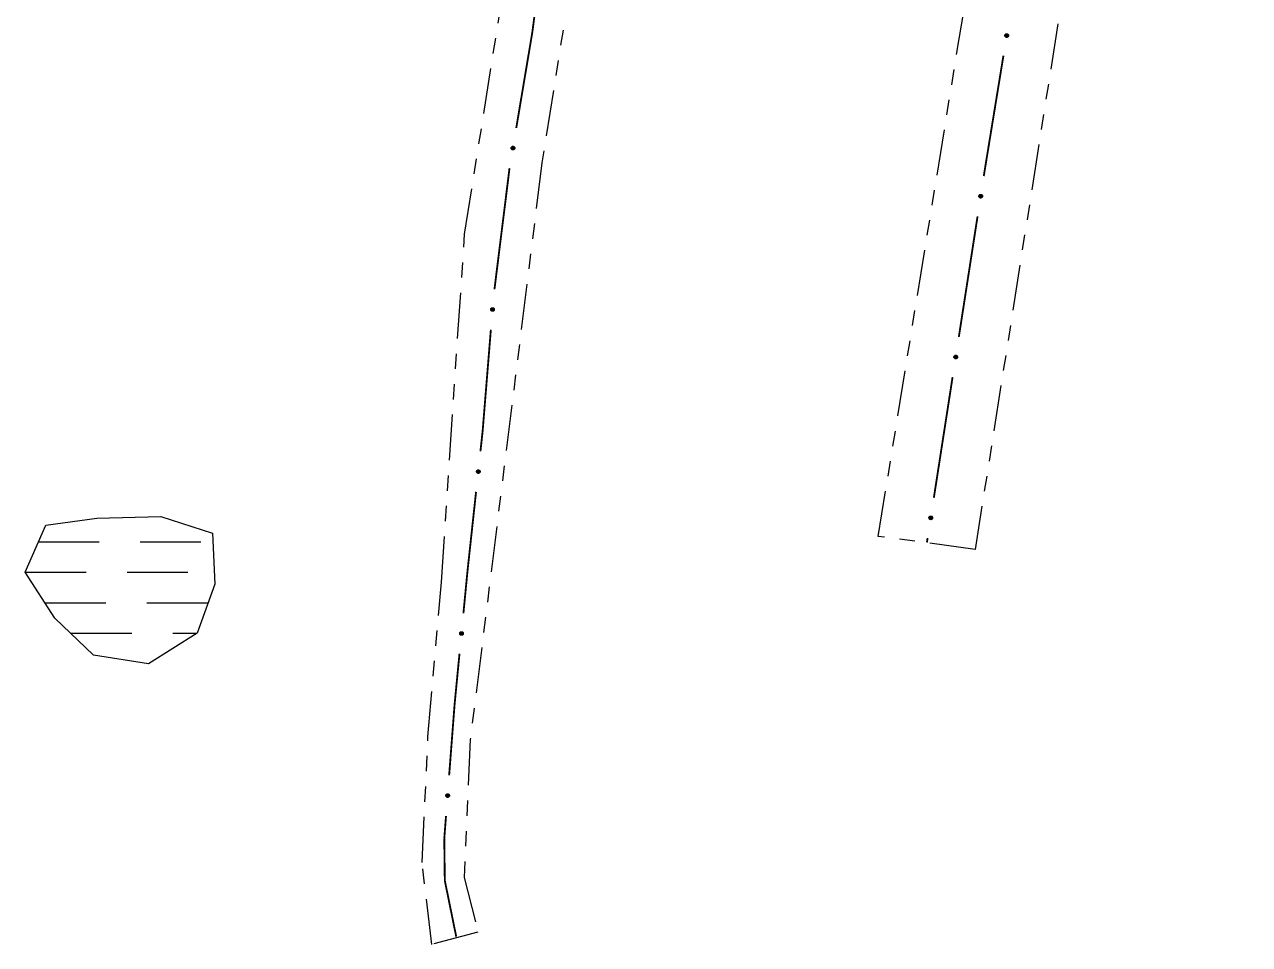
# Model space of a CAD drawing. Extents: x 211453 to 215163, y 4877397 to 4881305.
# Drawn here: x 211664 to 211784.5, y 4878353.7 to 4878444.1 of the extents above; entities that cross this region are included whole.
import ezdxf

# ---------------------------------------------------------------- set-up
doc = ezdxf.new("R2010")
doc.units = 0
doc.header["$LTSCALE"] = 1.5
doc.header["$MEASUREMENT"] = 0
doc.linetypes.add('TRACO_00', pattern=[10, -10])
doc.linetypes.add('TRACO_25', pattern=[8, 3, -1, 1, -1, 1, -1])
for name, color, linetype in [('HD-AREA-SUJ-INUND', 160, 'CONTINUOUS'), ('SV-EIXO-RUA-N-PAV', 6, 'CONTINUOUS'), ('SV-RUA-NAO-PAV', 7, 'CONTINUOUS')]:
    doc.layers.add(name, color=color, linetype=linetype)

# ---------------------------------------------------------------- blocks, each defined once
blk = doc.blocks.new('*X4')
at = {"layer": 'HD-AREA-SUJ-INUND', "const_width": 0.13}
for points in [[(211665.383548, 4878393.228204), (211671.383548, 4878393.228854)], [(211675.383548, 4878393.229288), (211681.383548, 4878393.229938)], [(211664.093347, 4878390.228158), (211670.093347, 4878390.228783)], [(211674.093347, 4878390.2292), (211680.093347, 4878390.229825)], [(211666.04796, 4878387.228144), (211672.04796, 4878387.228817)], [(211676.04796, 4878387.229266), (211682.04796, 4878387.229939)], [(211668.588695, 4878384.228137), (211674.588695, 4878384.228902)], [(211678.588695, 4878384.229413), (211680.588695, 4878384.229668)], [(211680.588695, 4878384.229668), (211680.944314, 4878384.22826)]]:
    blk.add_lwpolyline(points, dxfattribs=at)

msp = doc.modelspace()

# ---------------------------------------------------------------- linework, layer by layer
at = {"layer": 'HD-AREA-SUJ-INUND', "linetype": 'TRACO_00'}
msp.add_polyline3d([(211681.009504, 4878384.269795, 10.970572), (211676.235571, 4878381.22818, 10.970572), (211670.819076, 4878382.083229, 10.970572), (211667.019138, 4878385.737544, 10.970572), (211664.077864, 4878390.251923, 10.970572), (211666.112656, 4878394.890191, 10.970572), (211671.128254, 4878395.573707, 10.970572), (211677.423287, 4878395.718636, 10.970572), (211682.50064, 4878394.103865, 10.970572), (211682.744387, 4878389.087693, 10.970572)], close=True, dxfattribs=at)
at = {"layer": 'SV-EIXO-RUA-N-PAV', "const_width": 0.18}
for points in [[(211714.275765, 4878445.768161), (211714.021046, 4878443.784447)], [(211713.969141, 4878443.380212), (211712.380443, 4878433.920241)], [(211714.021046, 4878443.784447), (211713.969141, 4878443.380212)], [(211760.283213, 4878441.031368), (211758.508301, 4878430.175508)], [(211711.720108, 4878429.975169), (211710.237577, 4878418.0671)], [(211758.467142, 4878429.923771), (211758.352798, 4878429.187679)], [(211758.508301, 4878430.175508), (211758.467142, 4878429.923771)], [(211757.738802, 4878425.235083), (211755.896816, 4878413.377297)], [(211709.882741, 4878414.083427), (211709.155398, 4878405.112866)], [(211755.282821, 4878409.424702), (211753.440835, 4878397.566916)], [(211709.155398, 4878405.112866), (211709.07589, 4878404.132261)], [(211709.07589, 4878404.132261), (211708.858987, 4878402.127785)], [(211708.428664, 4878398.151), (211707.675597, 4878391.191626)], [(211752.826839, 4878393.614321), (211752.758349, 4878393.173417)], [(211707.59772, 4878390.471935), (211707.1853, 4878386.215762)], [(211707.675597, 4878391.191626), (211707.59772, 4878390.471935)], [(211706.79951, 4878382.23441), (211706.41372, 4878378.253057)], [(211706.41372, 4878378.253057), (211706.323436, 4878377.321323)], [(211706.323436, 4878377.321323), (211705.781659, 4878370.278228)], [(211705.474873, 4878366.29001), (211705.32148, 4878364.295901)], [(211705.32148, 4878364.295901), (211705.304009, 4878364.068768)], [(211705.304009, 4878364.068768), (211705.350575, 4878360.29686)], [(211705.350575, 4878360.29686), (211705.35498, 4878359.940088)], [(211705.35498, 4878359.940088), (211706.480518, 4878354.41027)]]:
    msp.add_lwpolyline(points, dxfattribs=at)
at = {"layer": 'SV-EIXO-RUA-N-PAV'}
for points in [[(211760.737746, 4878443.129196), (211760.766856, 4878443.089894), (211760.783838, 4878443.050163), (211760.788464, 4878443.012949), (211760.783977, 4878442.978998), (211760.775474, 4878442.944782), (211760.759291, 4878442.912176), (211760.733313, 4878442.879965), (211760.694093, 4878442.850487), (211760.652249, 4878442.835766), (211760.616008, 4878442.829279), (211760.580336, 4878442.831919), (211760.547235, 4878442.840736), (211760.513922, 4878442.858666), (211760.481537, 4878442.885311), (211760.45285, 4878442.925466), (211760.436469, 4878442.964531), (211760.432939, 4878443.000644), (211760.435821, 4878443.036488), (211760.44492, 4878443.071317), (211760.46099, 4878443.103232), (211760.487876, 4878443.13579), (211760.527884, 4878443.163579), (211760.56666, 4878443.180362), (211760.602714, 4878443.184397), (211760.637939, 4878443.180766), (211760.672362, 4878443.172655), (211760.705815, 4878443.157752), (211760.737746, 4878443.129196)], [(211712.181561, 4878432.071326), (211712.2105, 4878432.031899), (211712.22731, 4878431.992095), (211712.231775, 4878431.954861), (211712.227142, 4878431.92093), (211712.218491, 4878431.886751), (211712.202167, 4878431.854215), (211712.176051, 4878431.822117), (211712.136703, 4878431.792809), (211712.094796, 4878431.778269), (211712.058527, 4878431.771938), (211712.022867, 4878431.774733), (211711.989805, 4878431.783692), (211711.956569, 4878431.801766), (211711.924299, 4878431.828551), (211711.895787, 4878431.868829), (211711.879574, 4878431.907965), (211711.876201, 4878431.944092), (211711.879238, 4878431.979924), (211711.888487, 4878432.014713), (211711.904695, 4878432.046558), (211711.931721, 4878432.079), (211711.971849, 4878432.106616), (211712.010697, 4878432.123231), (211712.046768, 4878432.127111), (211712.081978, 4878432.123327), (211712.116365, 4878432.115068), (211712.149754, 4878432.10002), (211712.181561, 4878432.071326)], [(211758.176631, 4878427.336462), (211758.206052, 4878427.297392), (211758.22335, 4878427.257798), (211758.228271, 4878427.220622), (211758.224055, 4878427.186636), (211758.215825, 4878427.152353), (211758.199901, 4878427.11962), (211758.174181, 4878427.087204), (211758.135196, 4878427.057415), (211758.093471, 4878427.042361), (211758.057282, 4878427.035586), (211758.021591, 4878427.037942), (211757.988421, 4878427.046495), (211757.954966, 4878427.06416), (211757.92237, 4878427.090546), (211757.893364, 4878427.130471), (211757.876673, 4878427.169405), (211757.872856, 4878427.205488), (211757.875453, 4878427.241355), (211757.884274, 4878427.276254), (211757.90009, 4878427.308296), (211757.926716, 4878427.341068), (211757.966502, 4878427.369174), (211758.005143, 4878427.386265), (211758.041163, 4878427.390587), (211758.076417, 4878427.387236), (211758.110903, 4878427.3794), (211758.144474, 4878427.364763), (211758.176631, 4878427.336462)], [(211710.165705, 4878416.2112), (211710.197905, 4878416.174387), (211710.218052, 4878416.136164), (211710.22568, 4878416.099447), (211710.22396, 4878416.065245), (211710.218259, 4878416.030451), (211710.204773, 4878415.996641), (211710.181492, 4878415.96243), (211710.144791, 4878415.92987), (211710.104278, 4878415.911805), (211710.068682, 4878415.902401), (211710.032914, 4878415.902141), (211709.999207, 4878415.908245), (211709.964549, 4878415.923415), (211709.930111, 4878415.947347), (211709.898263, 4878415.985044), (211709.878769, 4878416.022652), (211709.872323, 4878416.05836), (211709.872289, 4878416.09432), (211709.878535, 4878416.129771), (211709.891965, 4878416.162884), (211709.916123, 4878416.197515), (211709.953746, 4878416.228456), (211709.991034, 4878416.248327), (211710.026642, 4878416.255273), (211710.062046, 4878416.254509), (211710.097012, 4878416.249216), (211710.131564, 4878416.237074), (211710.165705, 4878416.2112)], [(211755.720649, 4878411.52608), (211755.750071, 4878411.487011), (211755.767368, 4878411.447417), (211755.77229, 4878411.410241), (211755.768073, 4878411.376255), (211755.759843, 4878411.341972), (211755.74392, 4878411.309238), (211755.718199, 4878411.276822), (211755.679215, 4878411.247033), (211755.637489, 4878411.23198), (211755.601301, 4878411.225204), (211755.565609, 4878411.227561), (211755.532439, 4878411.236114), (211755.498984, 4878411.253779), (211755.466388, 4878411.280165), (211755.437383, 4878411.32009), (211755.420691, 4878411.359024), (211755.416875, 4878411.395107), (211755.419471, 4878411.430974), (211755.428293, 4878411.465873), (211755.444108, 4878411.497915), (211755.470734, 4878411.530687), (211755.51052, 4878411.558793), (211755.549162, 4878411.575884), (211755.585182, 4878411.580206), (211755.620435, 4878411.576855), (211755.654921, 4878411.569018), (211755.688492, 4878411.554382), (211755.720649, 4878411.52608)], [(211708.768725, 4878400.270397), (211708.799924, 4878400.232732), (211708.819036, 4878400.193981), (211708.825673, 4878400.157072), (211708.823035, 4878400.122928), (211708.816401, 4878400.088301), (211708.802011, 4878400.054865), (211708.777818, 4878400.021293), (211708.740255, 4878399.989731), (211708.699272, 4878399.972761), (211708.663435, 4878399.964317), (211708.627673, 4878399.965019), (211708.594142, 4878399.972027), (211708.559905, 4878399.988123), (211708.526123, 4878400.012972), (211708.4953, 4878400.051512), (211708.476823, 4878400.089631), (211708.47134, 4878400.125499), (211708.472273, 4878400.161447), (211708.479469, 4878400.196717), (211708.493785, 4878400.229457), (211708.518865, 4878400.263426), (211708.557306, 4878400.293344), (211708.595115, 4878400.312206), (211708.630896, 4878400.318192), (211708.666267, 4878400.316477), (211708.701079, 4878400.310245), (211708.735292, 4878400.297179), (211708.768725, 4878400.270397)], [(211753.264668, 4878395.715699), (211753.294089, 4878395.67663), (211753.311386, 4878395.637036), (211753.316308, 4878395.599859), (211753.312092, 4878395.565874), (211753.303862, 4878395.531591), (211753.287938, 4878395.498857), (211753.262218, 4878395.466441), (211753.223233, 4878395.436652), (211753.181508, 4878395.421599), (211753.145319, 4878395.414823), (211753.109628, 4878395.41718), (211753.076458, 4878395.425733), (211753.043003, 4878395.443397), (211753.010406, 4878395.469783), (211752.981401, 4878395.509709), (211752.96471, 4878395.548642), (211752.960893, 4878395.584726), (211752.963489, 4878395.620592), (211752.972311, 4878395.655492), (211752.988127, 4878395.687534), (211753.014753, 4878395.720305), (211753.054539, 4878395.748411), (211753.09318, 4878395.765502), (211753.1292, 4878395.769825), (211753.164454, 4878395.766473), (211753.19894, 4878395.758637), (211753.232511, 4878395.744001), (211753.264668, 4878395.715699)], [(211707.11583, 4878384.357479), (211707.147449, 4878384.320166), (211707.166993, 4878384.281631), (211707.174044, 4878384.2448), (211707.171788, 4878384.210628), (211707.165542, 4878384.175928), (211707.151526, 4878384.142334), (211707.127711, 4878384.108493), (211707.090504, 4878384.076512), (211707.049713, 4878384.059085), (211707.013973, 4878384.050241), (211706.978205, 4878384.050542), (211706.944598, 4878384.057174), (211706.910183, 4878384.072887), (211706.876124, 4878384.097356), (211706.844872, 4878384.135548), (211706.82597, 4878384.173458), (211706.820086, 4878384.209262), (211706.820617, 4878384.245219), (211706.827418, 4878384.280567), (211706.841366, 4878384.313466), (211706.866064, 4878384.347713), (211706.904168, 4878384.37806), (211706.941764, 4878384.397344), (211706.977476, 4878384.403729), (211707.012864, 4878384.40241), (211707.047743, 4878384.396568), (211707.0821, 4878384.383886), (211707.11583, 4878384.357479)], [(211705.749043, 4878368.418934), (211705.781395, 4878368.382254), (211705.801699, 4878368.344115), (211705.809479, 4878368.30743), (211705.8079, 4878368.27322), (211705.802344, 4878368.238404), (211705.788997, 4878368.204538), (211705.765857, 4878368.170231), (211705.729291, 4878368.13752), (211705.688853, 4878368.119287), (211705.653296, 4878368.109736), (211705.61753, 4878368.109328), (211705.583798, 4878368.115293), (211705.549078, 4878368.13032), (211705.514541, 4878368.154109), (211705.482538, 4878368.191674), (211705.462888, 4878368.229202), (211705.456295, 4878368.264883), (211705.456113, 4878368.300842), (211705.462211, 4878368.336319), (211705.475504, 4878368.369487), (211705.499519, 4878368.404218), (211705.537014, 4878368.435314), (211705.57422, 4878368.455339), (211705.609799, 4878368.462431), (211705.645205, 4878368.461814), (211705.680194, 4878368.456665), (211705.714795, 4878368.444666), (211705.749043, 4878368.418934)]]:
    msp.add_lwpolyline(points, close=True, dxfattribs=at)
for points in [[(211760.475893, 4878443.113692), (211760.467987, 4878442.913119)], [(211760.487876, 4878443.13579), (211760.481537, 4878442.885311)], [(211760.50877, 4878443.145648), (211760.497715, 4878442.875076)], [(211760.527884, 4878443.163579), (211760.513922, 4878442.858666)], [(211760.545933, 4878443.16999), (211760.530306, 4878442.854538)], [(211760.56666, 4878443.180362), (211760.547235, 4878442.840736)], [(211760.583368, 4878443.179079), (211760.563778, 4878442.839387)], [(211760.602714, 4878443.184397), (211760.580336, 4878442.831919)], [(211760.619481, 4878443.180087), (211760.595877, 4878442.832756)], [(211760.637939, 4878443.180766), (211760.616008, 4878442.829279)], [(211760.655621, 4878443.172796), (211760.636691, 4878442.837144)], [(211760.672362, 4878443.172655), (211760.652249, 4878442.835766)], [(211760.688186, 4878443.160559), (211760.674346, 4878442.847579)], [(211760.705815, 4878443.157752), (211760.694093, 4878442.850487)], [(211760.71987, 4878443.142934), (211760.712415, 4878442.869008)], [(211760.737746, 4878443.129196), (211760.733313, 4878442.879965)], [(211760.752732, 4878443.107143), (211760.74708, 4878442.903437)], [(211760.44492, 4878443.071317), (211760.436469, 4878442.964531)], [(211760.452882, 4878443.082889), (211760.445212, 4878442.951409)], [(211760.46099, 4878443.103232), (211760.45285, 4878442.925466)], [(211760.766856, 4878443.089894), (211760.759291, 4878442.912176)], [(211760.776634, 4878443.067287), (211760.767837, 4878442.937374)], [(211760.783838, 4878443.050163), (211760.775474, 4878442.944782)], [(211711.888487, 4878432.014713), (211711.879574, 4878431.907965)], [(211711.896499, 4878432.02625), (211711.88826, 4878431.894805)], [(211711.904695, 4878432.046558), (211711.895787, 4878431.868829)], [(211711.919643, 4878432.056954), (211711.91087, 4878431.856418)], [(211711.931721, 4878432.079), (211711.924299, 4878431.828551)], [(211711.952658, 4878432.088768), (211711.940434, 4878431.818246)], [(211711.971849, 4878432.106616), (211711.956569, 4878431.801766)], [(211711.989926, 4878432.112949), (211711.972935, 4878431.797567)], [(211712.010697, 4878432.123231), (211711.989805, 4878431.783692)], [(211712.027399, 4878432.121876), (211712.006341, 4878431.782272)], [(211712.046768, 4878432.127111), (211712.022867, 4878431.774733)], [(211712.063517, 4878432.122728), (211712.038411, 4878431.775502)], [(211712.081978, 4878432.123327), (211712.058527, 4878431.771938)], [(211712.099624, 4878432.115281), (211712.079244, 4878431.779714)], [(211712.116365, 4878432.115068), (211712.094796, 4878431.778269)], [(211712.132136, 4878432.102903), (211712.116944, 4878431.789986)], [(211712.149754, 4878432.10002), (211712.136703, 4878431.792809)], [(211712.163744, 4878432.085142), (211712.155105, 4878431.81125)], [(211712.181561, 4878432.071326), (211712.176051, 4878431.822117)], [(211712.196452, 4878432.049209), (211712.189918, 4878431.845529)], [(211712.2105, 4878432.031899), (211712.202167, 4878431.854215)], [(211712.220181, 4878432.00925), (211712.210823, 4878431.879376)], [(211712.22731, 4878431.992095), (211712.218491, 4878431.886751)], [(211757.884274, 4878427.276254), (211757.876673, 4878427.169405)], [(211757.892144, 4878427.287889), (211757.88552, 4878427.156353)], [(211757.90009, 4878427.308296), (211757.893364, 4878427.130471)], [(211757.914909, 4878427.318875), (211757.908599, 4878427.118246)], [(211757.926716, 4878427.341068), (211757.92237, 4878427.090546)], [(211757.947531, 4878427.351092), (211757.938629, 4878427.08044)], [(211757.966502, 4878427.369174), (211757.954966, 4878427.06416)], [(211757.984499, 4878427.375729), (211757.971382, 4878427.060162)], [(211758.005143, 4878427.386265), (211757.988421, 4878427.046495)], [(211758.021861, 4878427.385115), (211758.004973, 4878427.045278)], [(211758.041163, 4878427.390587), (211758.021591, 4878427.037942)], [(211758.057965, 4878427.386411), (211758.037124, 4878427.038903)], [(211758.076417, 4878427.387236), (211758.057282, 4878427.035586)], [(211758.094161, 4878427.379407), (211758.077902, 4878427.043615)], [(211758.110903, 4878427.3794), (211758.093471, 4878427.042361)], [(211758.126822, 4878427.367429), (211758.115473, 4878427.05435)], [(211758.144474, 4878427.364763), (211758.135196, 4878427.057415)], [(211758.158646, 4878427.350057), (211758.153371, 4878427.07608)], [(211758.176631, 4878427.336462), (211758.174181, 4878427.087204)], [(211758.191792, 4878427.314529), (211758.18776, 4878427.110784)], [(211758.206052, 4878427.297392), (211758.199901, 4878427.11962)], [(211758.21601, 4878427.274864), (211758.208247, 4878427.144886)], [(211758.22335, 4878427.257798), (211758.215825, 4878427.152353)], [(211709.878535, 4878416.129771), (211709.878769, 4878416.022652)], [(211709.885533, 4878416.141951), (211709.888547, 4878416.010282)], [(211709.891965, 4878416.162884), (211709.898263, 4878415.985044)], [(211709.90597, 4878416.174519), (211709.914351, 4878415.973965)], [(211709.916123, 4878416.197515), (211709.930111, 4878415.947347)], [(211709.936149, 4878416.209035), (211709.947066, 4878415.938457)], [(211709.953746, 4878416.228456), (211709.964549, 4878415.923415)], [(211709.971216, 4878416.236309), (211709.981215, 4878415.920629)], [(211709.991034, 4878416.248327), (211709.999207, 4878415.908245)], [(211710.007791, 4878416.248403), (211710.015804, 4878415.908241)], [(211710.026642, 4878416.255273), (211710.032914, 4878415.902141)], [(211710.043704, 4878416.252336), (211710.048335, 4878415.904235)], [(211710.062046, 4878416.254509), (211710.068682, 4878415.902401)], [(211710.080315, 4878416.247999), (211710.088659, 4878415.911917)], [(211710.097012, 4878416.249216), (211710.104278, 4878415.911805)], [(211710.113765, 4878416.238441), (211710.125344, 4878415.925371)], [(211710.131564, 4878416.237074), (211710.144791, 4878415.92987)], [(211710.146774, 4878416.223444), (211710.161551, 4878415.949815)], [(211710.165705, 4878416.2112), (211710.181492, 4878415.96243)], [(211710.18243, 4878416.190435), (211710.19331, 4878415.986941)], [(211710.197905, 4878416.174387), (211710.204773, 4878415.996641)], [(211710.209484, 4878416.152647), (211710.211248, 4878416.022449)], [(211710.218052, 4878416.136164), (211710.218259, 4878416.030451)], [(211755.428293, 4878411.465873), (211755.420691, 4878411.359024)], [(211755.436162, 4878411.477508), (211755.429538, 4878411.345972)], [(211755.444108, 4878411.497915), (211755.437383, 4878411.32009)], [(211755.458927, 4878411.508494), (211755.452617, 4878411.307865)], [(211755.470734, 4878411.530687), (211755.466388, 4878411.280165)], [(211755.491549, 4878411.54071), (211755.482648, 4878411.270058)], [(211755.51052, 4878411.558793), (211755.498984, 4878411.253779)], [(211755.528518, 4878411.565347), (211755.515401, 4878411.249781)], [(211755.549162, 4878411.575884), (211755.532439, 4878411.236114)], [(211755.565879, 4878411.574733), (211755.548992, 4878411.234897)], [(211755.585182, 4878411.580206), (211755.565609, 4878411.227561)], [(211755.601983, 4878411.576029), (211755.581143, 4878411.228521)], [(211755.620435, 4878411.576855), (211755.601301, 4878411.225204)], [(211755.638179, 4878411.569026), (211755.621921, 4878411.233234)], [(211755.654921, 4878411.569018), (211755.637489, 4878411.23198)], [(211755.670841, 4878411.557048), (211755.659491, 4878411.243968)], [(211755.688492, 4878411.554382), (211755.679215, 4878411.247033)], [(211755.702665, 4878411.539676), (211755.697389, 4878411.265699)], [(211755.720649, 4878411.52608), (211755.718199, 4878411.276822)], [(211755.73581, 4878411.504148), (211755.731779, 4878411.300403)], [(211755.750071, 4878411.487011), (211755.74392, 4878411.309238)], [(211755.760028, 4878411.464483), (211755.752266, 4878411.334504)], [(211755.767368, 4878411.447417), (211755.759843, 4878411.341972)], [(211708.479469, 4878400.196717), (211708.476823, 4878400.089631)], [(211708.486792, 4878400.208704), (211708.486265, 4878400.077002)], [(211708.493785, 4878400.229457), (211708.4953, 4878400.051512)], [(211708.508098, 4878400.240711), (211708.511084, 4878400.040005)], [(211708.518865, 4878400.263426), (211708.526123, 4878400.012972)], [(211708.539193, 4878400.274403), (211708.542833, 4878400.003629)], [(211708.557306, 4878400.293344), (211708.559905, 4878399.988123)], [(211708.574981, 4878400.300726), (211708.57649, 4878399.98489)], [(211708.595115, 4878400.312206), (211708.594142, 4878399.972027)], [(211708.611868, 4878400.311831), (211708.610734, 4878399.971577)], [(211708.630896, 4878400.318192), (211708.627673, 4878399.965019)], [(211708.647873, 4878400.314798), (211708.643145, 4878399.966697)], [(211708.666267, 4878400.316477), (211708.663435, 4878399.964317)], [(211708.684355, 4878400.309478), (211708.683661, 4878399.973293)], [(211708.701079, 4878400.310245), (211708.699272, 4878399.972761)], [(211708.717536, 4878400.299025), (211708.720695, 4878399.985756)], [(211708.735292, 4878400.297179), (211708.740255, 4878399.989731)], [(211708.75013, 4878400.283145), (211708.757546, 4878400.009218)], [(211708.768725, 4878400.270397), (211708.777818, 4878400.021293)], [(211708.784885, 4878400.24919), (211708.790291, 4878400.045477)], [(211708.799924, 4878400.232732), (211708.802011, 4878400.054865)], [(211708.810914, 4878400.210689), (211708.809177, 4878400.08049)], [(211708.819036, 4878400.193981), (211708.816401, 4878400.088301)], [(211752.972311, 4878395.655492), (211752.96471, 4878395.548642)], [(211752.980181, 4878395.667127), (211752.973557, 4878395.535591)], [(211752.988127, 4878395.687534), (211752.981401, 4878395.509709)], [(211753.002946, 4878395.698113), (211752.996636, 4878395.497483)], [(211753.014753, 4878395.720305), (211753.010406, 4878395.469783)], [(211753.035568, 4878395.730329), (211753.026666, 4878395.459677)], [(211753.054539, 4878395.748411), (211753.043003, 4878395.443397)], [(211753.072536, 4878395.754966), (211753.059419, 4878395.4394)], [(211753.09318, 4878395.765502), (211753.076458, 4878395.425733)], [(211753.109897, 4878395.764352), (211753.09301, 4878395.424515)], [(211753.1292, 4878395.769825), (211753.109628, 4878395.41718)], [(211753.146002, 4878395.765648), (211753.125161, 4878395.41814)], [(211753.164454, 4878395.766473), (211753.145319, 4878395.414823)], [(211753.182198, 4878395.758645), (211753.165939, 4878395.422853)], [(211753.19894, 4878395.758637), (211753.181508, 4878395.421599)], [(211753.214859, 4878395.746667), (211753.20351, 4878395.433587)], [(211753.232511, 4878395.744001), (211753.223233, 4878395.436652)], [(211753.246683, 4878395.729295), (211753.241407, 4878395.455318)], [(211753.264668, 4878395.715699), (211753.262218, 4878395.466441)], [(211753.279829, 4878395.693767), (211753.275797, 4878395.490022)], [(211753.294089, 4878395.67663), (211753.287938, 4878395.498857)], [(211753.304047, 4878395.654102), (211753.296284, 4878395.524123)], [(211753.311386, 4878395.637036), (211753.303862, 4878395.531591)], [(211706.827418, 4878384.280567), (211706.82597, 4878384.173458)], [(211706.834606, 4878384.292636), (211706.835553, 4878384.160936)], [(211706.841366, 4878384.313466), (211706.844872, 4878384.135548)], [(211706.855552, 4878384.324879), (211706.860784, 4878384.124218)], [(211706.866064, 4878384.347713), (211706.876124, 4878384.097356)], [(211706.886268, 4878384.358917), (211706.892938, 4878384.088201)], [(211706.904168, 4878384.37806), (211706.910183, 4878384.072887)], [(211706.92176, 4878384.385638), (211706.926803, 4878384.069839)], [(211706.941764, 4878384.397344), (211706.944598, 4878384.057174)], [(211706.958519, 4878384.397156), (211706.961194, 4878384.05691)], [(211706.977476, 4878384.403729), (211706.978205, 4878384.050542)], [(211706.99449, 4878384.400525), (211706.993658, 4878384.052394)], [(211707.012864, 4878384.40241), (211707.013973, 4878384.050241)], [(211707.031028, 4878384.395614), (211707.034097, 4878384.059442)], [(211707.047743, 4878384.396568), (211707.049713, 4878384.059085)], [(211707.064324, 4878384.385533), (211707.070989, 4878384.072319)], [(211707.0821, 4878384.383886), (211707.090504, 4878384.076512)], [(211707.097094, 4878384.370019), (211707.107575, 4878384.096192)], [(211707.11583, 4878384.357479), (211707.127711, 4878384.108493)], [(211707.132227, 4878384.336455), (211707.139913, 4878384.132815)], [(211707.147449, 4878384.320166), (211707.151526, 4878384.142334)], [(211707.158685, 4878384.298247), (211707.158406, 4878384.168037)], [(211707.166993, 4878384.281631), (211707.165542, 4878384.175928)], [(211705.537014, 4878368.435314), (211705.549078, 4878368.13032)], [(211705.554452, 4878368.443239), (211705.565754, 4878368.127603)], [(211705.57422, 4878368.455339), (211705.583798, 4878368.115293)], [(211705.590976, 4878368.455484), (211705.600395, 4878368.115358)], [(211705.609799, 4878368.462431), (211705.61753, 4878368.109328)], [(211705.626872, 4878368.459565), (211705.632942, 4878368.111486)], [(211705.645205, 4878368.461814), (211705.653296, 4878368.109736)], [(211705.663501, 4878368.455379), (211705.673234, 4878368.119335)], [(211705.680194, 4878368.456665), (211705.688853, 4878368.119287)], [(211705.696991, 4878368.44596), (211705.709863, 4878368.13294)], [(211705.714795, 4878368.444666), (211705.729291, 4878368.13752)], [(211705.730061, 4878368.431099), (211705.745969, 4878368.157534)], [(211705.462211, 4878368.336319), (211705.462888, 4878368.229202)], [(211705.469159, 4878368.348527), (211705.472717, 4878368.216873)], [(211705.475504, 4878368.369487), (211705.482538, 4878368.191674)], [(211705.489462, 4878368.381179), (211705.498671, 4878368.180662)], [(211705.499519, 4878368.404218), (211705.514541, 4878368.154109)], [(211705.519497, 4878368.41582), (211705.531533, 4878368.145289)], [(211705.749043, 4878368.418934), (211705.765857, 4878368.170231)], [(211705.765853, 4878368.398238), (211705.777574, 4878368.194791)], [(211705.781395, 4878368.382254), (211705.788997, 4878368.204538)], [(211705.793063, 4878368.360563), (211705.795366, 4878368.230373)], [(211705.801699, 4878368.344115), (211705.802344, 4878368.238404)]]:
    msp.add_lwpolyline(points, dxfattribs=at)
at = {"layer": 'SV-RUA-NAO-PAV', "linetype": 'TRACO_25'}
for points in [[(211784.47826, 4878572.337671, 12.545635), (211780.554783, 4878538.988112, 12.545635), (211757.504081, 4878392.495009, 13.306621), (211747.970433, 4878393.766465, 13.306621), (211769.581307, 4878526.482028, 12.152526), (211782.946503, 4878627.507486, 12.152526)], [(211740.149227, 4878599.30475, 11.659113), (211732.021924, 4878543.794702, 12.368662), (211727.336159, 4878508.716714, 12.368662), (211714.907117, 4878430.483433, 12.722609), (211707.857022, 4878373.798848, 11.873137), (211707.268123, 4878360.228205, 11.660769), (211708.611288, 4878354.873157, 11.696163), (211704.075744, 4878353.650416, 11.200638), (211703.127407, 4878361.695975, 11.802347), (211703.700026, 4878374.055338, 11.943926), (211705.027842, 4878389.282926, 11.943926), (211707.298475, 4878423.482419, 12.864187), (211717.261665, 4878486.105034, 12.934977), (211719.250447, 4878499.385512, 12.934977), (211725.949325, 4878544.404814, 12.934977), (211737.94827, 4878627.021138, 10.611869)]]:
    msp.add_polyline3d(points, dxfattribs=at)

# ---------------------------------------------------------------- block references
at = {"layer": 'HD-AREA-SUJ-INUND'}
msp.add_blockref('*X4', (0, 0), dxfattribs=at)

doc.saveas('drawing.dxf')
